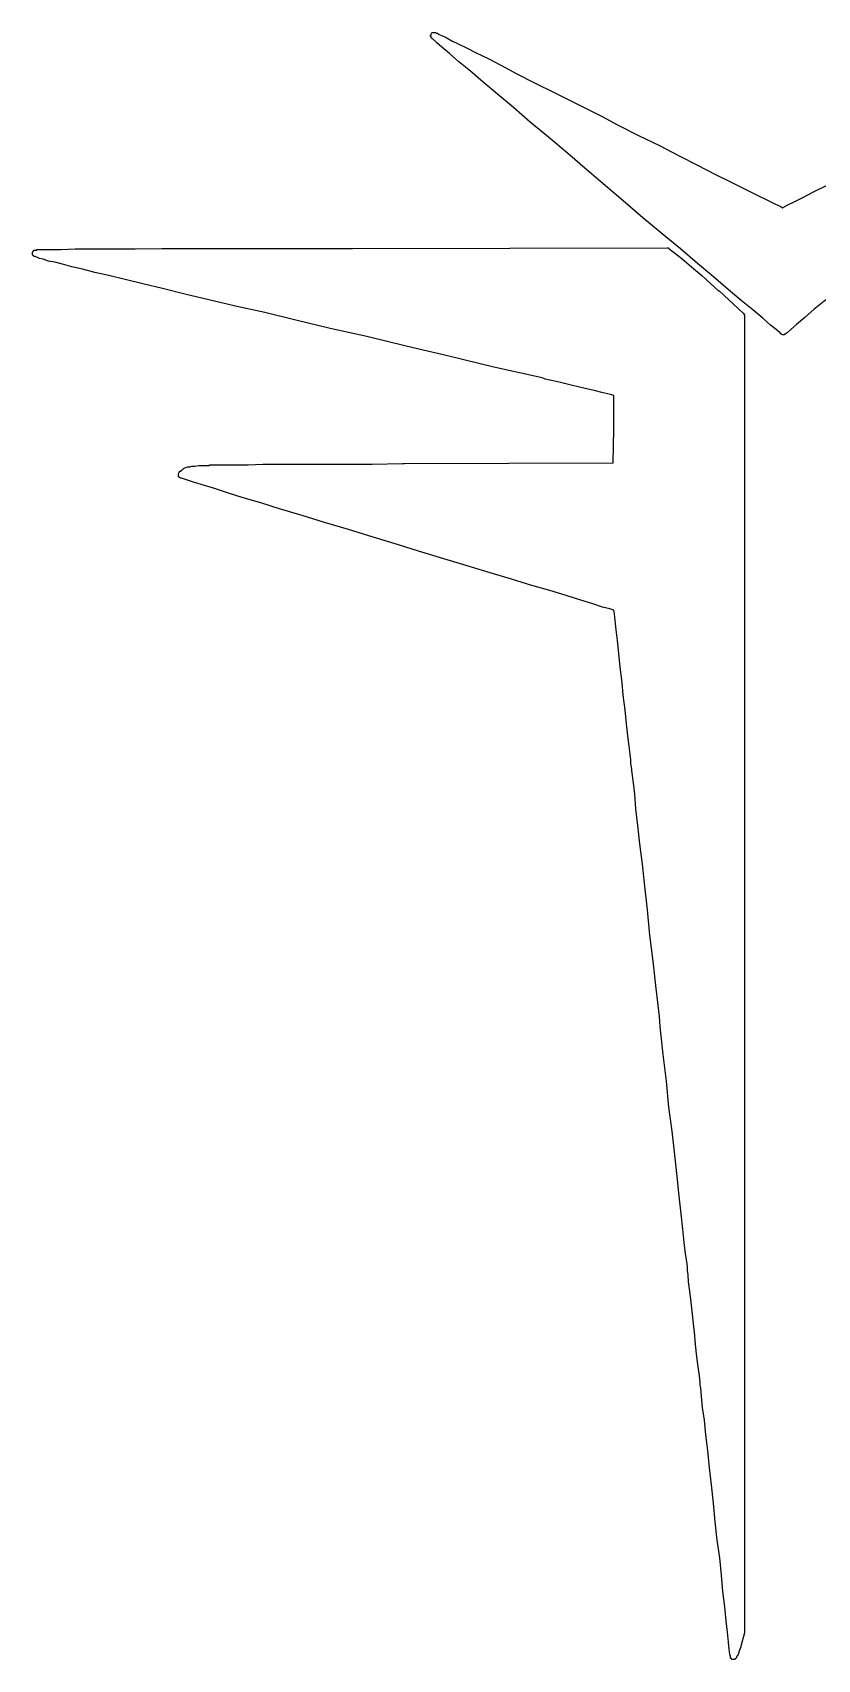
# Model space of a CAD drawing. Extents: x 92.1 to 192.1, y -135.1 to -45.9.
# Drawn here: x 105.088 to 106.325, y -125.216 to -122.653 of the extents above; entities that cross this region are included whole.
import ezdxf

# ---------------------------------------------------------------- set-up
doc = ezdxf.new("R2010")
doc.units = 0
doc.header["$MEASUREMENT"] = 0
doc.layers.add('BLACK', color=7, linetype='CONTINUOUS')

msp = doc.modelspace()

# ---------------------------------------------------------------- linework, layer by layer
at = {"layer": 'BLACK', "linetype": 'CONTINUOUS'}
for p, q in [((105.715, -122.658), (105.715, -122.657)), ((105.715, -122.657), (105.715, -122.657)), ((105.715, -122.657), (105.716, -122.657)), ((105.715, -122.659), (105.715, -122.658)), ((105.715, -122.658), (105.715, -122.658)), ((105.716, -122.659), (105.715, -122.659)), ((105.716, -122.655), (105.717, -122.654)), ((105.716, -122.656), (105.716, -122.655)), ((105.716, -122.655), (105.716, -122.655)), ((105.716, -122.657), (105.716, -122.656)), ((105.716, -122.656), (105.716, -122.656)), ((105.716, -122.656), (105.716, -122.656)), ((105.716, -122.66), (105.716, -122.659)), ((105.716, -122.659), (105.716, -122.659)), ((105.716, -122.661), (105.716, -122.66)), ((105.716, -122.66), (105.716, -122.66)), ((105.717, -122.661), (105.716, -122.661)), ((105.717, -122.654), (105.718, -122.653)), ((105.717, -122.654), (105.717, -122.654)), ((105.717, -122.654), (105.717, -122.654)), ((105.717, -122.662), (105.717, -122.661)), ((105.718, -122.662), (105.717, -122.662)), ((105.718, -122.653), (105.718, -122.653)), ((105.718, -122.653), (105.718, -122.653)), ((105.718, -122.653), (105.719, -122.653)), ((105.718, -122.663), (105.718, -122.662)), ((105.718, -122.662), (105.718, -122.662)), ((105.718, -122.662), (105.718, -122.662)), ((105.72, -122.664), (105.718, -122.663)), ((105.718, -122.663), (105.718, -122.663)), ((105.718, -122.663), (105.718, -122.663)), ((105.719, -122.653), (105.719, -122.653)), ((105.719, -122.653), (105.719, -122.653)), ((105.719, -122.653), (105.719, -122.653)), ((105.719, -122.653), (105.719, -122.653)), ((105.719, -122.653), (105.72, -122.653)), ((105.72, -122.653), (105.72, -122.653)), ((105.72, -122.653), (105.72, -122.653)), ((105.72, -122.653), (105.72, -122.653)), ((105.72, -122.653), (105.721, -122.653)), ((105.725, -122.669), (105.72, -122.664)), ((105.72, -122.664), (105.72, -122.664)), ((105.72, -122.664), (105.72, -122.664)), ((105.721, -122.653), (105.721, -122.653)), ((105.721, -122.653), (105.722, -122.653)), ((105.722, -122.653), (105.722, -122.653)), ((105.722, -122.653), (105.722, -122.653)), ((105.722, -122.653), (105.723, -122.653)), ((105.723, -122.653), (105.723, -122.653)), ((105.723, -122.653), (105.724, -122.654)), ((105.724, -122.654), (105.726, -122.654)), ((105.726, -122.654), (105.726, -122.654)), ((105.726, -122.654), (105.726, -122.654)), ((105.726, -122.654), (105.729, -122.656)), ((105.729, -122.656), (105.729, -122.656)), ((105.729, -122.656), (105.729, -122.656)), ((105.729, -122.656), (105.734, -122.658)), ((105.734, -122.658), (105.734, -122.658)), ((105.734, -122.658), (105.734, -122.658)), ((105.734, -122.658), (105.74, -122.661)), ((105.74, -122.661), (105.74, -122.661)), ((105.74, -122.661), (105.74, -122.661)), ((105.74, -122.661), (105.749, -122.666)), ((105.733, -122.676), (105.725, -122.669)), ((105.725, -122.669), (105.725, -122.669)), ((105.725, -122.669), (105.725, -122.669)), ((105.745, -122.686), (105.733, -122.676)), ((105.733, -122.676), (105.733, -122.676)), ((105.733, -122.676), (105.733, -122.676)), ((105.76, -122.699), (105.745, -122.686)), ((105.745, -122.686), (105.745, -122.686)), ((105.745, -122.686), (105.745, -122.686)), ((105.749, -122.666), (105.749, -122.666)), ((105.749, -122.666), (105.749, -122.666)), ((105.749, -122.666), (105.759, -122.671)), ((105.759, -122.671), (105.759, -122.671)), ((105.759, -122.671), (105.759, -122.671)), ((105.759, -122.671), (105.772, -122.677)), ((105.772, -122.677), (105.772, -122.677)), ((105.772, -122.677), (105.772, -122.677)), ((105.772, -122.677), (105.787, -122.685)), ((105.787, -122.685), (105.787, -122.685)), ((105.787, -122.685), (105.806, -122.694)), ((105.778, -122.714), (105.76, -122.699)), ((105.76, -122.699), (105.76, -122.699)), ((105.798, -122.731), (105.778, -122.714)), ((105.778, -122.714), (105.778, -122.714)), ((105.806, -122.694), (105.806, -122.694)), ((105.806, -122.694), (105.806, -122.694)), ((105.806, -122.694), (105.827, -122.705)), ((105.827, -122.705), (105.827, -122.705)), ((105.827, -122.705), (105.827, -122.705)), ((105.827, -122.705), (105.851, -122.718)), ((105.821, -122.75), (105.798, -122.731)), ((105.798, -122.731), (105.798, -122.731)), ((105.851, -122.718), (105.851, -122.718)), ((105.851, -122.718), (105.879, -122.732)), ((105.879, -122.732), (105.879, -122.732)), ((105.879, -122.732), (105.879, -122.732)), ((105.879, -122.732), (105.911, -122.748)), ((105.846, -122.771), (105.821, -122.75)), ((105.821, -122.75), (105.821, -122.75)), ((105.911, -122.748), (105.947, -122.766)), ((105.947, -122.766), (105.947, -122.766)), ((105.947, -122.766), (105.947, -122.766)), ((105.947, -122.766), (105.987, -122.786)), ((105.872, -122.794), (105.846, -122.771)), ((105.987, -122.786), (105.987, -122.786)), ((105.987, -122.786), (106.009, -122.798)), ((105.901, -122.818), (105.872, -122.794)), ((105.872, -122.794), (105.872, -122.794)), ((105.931, -122.843), (105.901, -122.818)), ((105.901, -122.818), (105.901, -122.818)), ((106.009, -122.798), (106.043, -122.815)), ((106.043, -122.815), (106.043, -122.815)), ((106.043, -122.815), (106.076, -122.831)), ((105.962, -122.87), (105.931, -122.843)), ((105.931, -122.843), (105.931, -122.843)), ((106.076, -122.831), (106.076, -122.831)), ((106.076, -122.831), (106.107, -122.847)), ((105.994, -122.897), (105.962, -122.87)), ((105.962, -122.87), (105.962, -122.87)), ((106.107, -122.847), (106.107, -122.847)), ((106.107, -122.847), (106.136, -122.862)), ((106.136, -122.862), (106.163, -122.876)), ((106.163, -122.876), (106.188, -122.888)), ((106.188, -122.888), (106.188, -122.888)), ((106.188, -122.888), (106.211, -122.9)), ((106.319, -122.904), (106.339, -122.894)), ((106.019, -122.918), (105.994, -122.897)), ((105.994, -122.897), (105.994, -122.897)), ((106.05, -122.945), (106.019, -122.918)), ((106.019, -122.918), (106.019, -122.918)), ((106.211, -122.9), (106.211, -122.9)), ((106.211, -122.9), (106.23, -122.909)), ((106.23, -122.909), (106.246, -122.917)), ((106.246, -122.917), (106.258, -122.923)), ((106.277, -122.925), (106.287, -122.92)), ((106.287, -122.92), (106.302, -122.913)), ((106.287, -122.92), (106.287, -122.92)), ((106.302, -122.913), (106.319, -122.904)), ((106.302, -122.913), (106.302, -122.913)), ((106.319, -122.904), (106.319, -122.904)), ((106.08, -122.97), (106.05, -122.945)), ((106.05, -122.945), (106.05, -122.945)), ((106.258, -122.923), (106.267, -122.927)), ((106.267, -122.927), (106.27, -122.929)), ((106.27, -122.929), (106.277, -122.925)), ((106.27, -122.929), (106.27, -122.929)), ((106.277, -122.925), (106.277, -122.925)), ((106.109, -122.994), (106.08, -122.97)), ((106.08, -122.97), (106.08, -122.97)), ((105.088, -122.999), (105.089, -122.998)), ((105.089, -122.998), (105.089, -122.997)), ((105.089, -122.997), (105.089, -122.997)), ((105.089, -122.997), (105.089, -122.997)), ((105.089, -122.997), (105.09, -122.997)), ((105.09, -122.997), (105.09, -122.996)), ((105.09, -122.996), (105.091, -122.996)), ((105.091, -122.996), (105.091, -122.996)), ((105.091, -122.996), (105.091, -122.996)), ((105.091, -122.996), (105.092, -122.996)), ((105.092, -122.996), (105.095, -122.996)), ((105.095, -122.996), (105.095, -122.995)), ((105.095, -122.995), (105.103, -122.995)), ((105.095, -122.996), (105.095, -122.996)), ((105.103, -122.995), (105.103, -122.995)), ((105.103, -122.995), (105.103, -122.995)), ((105.103, -122.995), (105.115, -122.995)), ((105.115, -122.995), (105.115, -122.995)), ((105.115, -122.995), (105.115, -122.995)), ((105.115, -122.995), (105.133, -122.995)), ((105.133, -122.995), (105.155, -122.994)), ((105.133, -122.995), (105.133, -122.995)), ((105.133, -122.995), (105.133, -122.995)), ((105.155, -122.994), (105.155, -122.994)), ((105.155, -122.994), (105.155, -122.994)), ((105.155, -122.994), (105.182, -122.994)), ((105.182, -122.994), (105.182, -122.994)), ((105.182, -122.994), (105.182, -122.994)), ((105.182, -122.994), (105.213, -122.994)), ((105.213, -122.994), (105.213, -122.994)), ((105.213, -122.994), (105.213, -122.994)), ((105.213, -122.994), (105.25, -122.994)), ((105.25, -122.994), (105.292, -122.993)), ((105.25, -122.994), (105.25, -122.994)), ((105.25, -122.994), (105.25, -122.994)), ((105.292, -122.993), (105.292, -122.993)), ((105.292, -122.993), (105.292, -122.993)), ((105.292, -122.993), (105.339, -122.993)), ((105.339, -122.993), (105.339, -122.993)), ((105.339, -122.993), (105.39, -122.993)), ((105.39, -122.993), (105.39, -122.993)), ((105.39, -122.993), (105.447, -122.993)), ((105.447, -122.993), (105.447, -122.993)), ((105.447, -122.993), (105.509, -122.993)), ((105.509, -122.993), (105.509, -122.993)), ((105.509, -122.993), (105.576, -122.993)), ((105.576, -122.993), (105.576, -122.993)), ((105.576, -122.993), (105.592, -122.993)), ((105.592, -122.993), (106.088, -122.992)), ((106.088, -122.992), (106.089, -122.992)), ((106.089, -122.992), (106.089, -122.992)), ((106.089, -122.992), (106.089, -122.992)), ((106.089, -122.992), (106.09, -122.992)), ((106.09, -122.992), (106.09, -122.993)), ((106.09, -122.993), (106.091, -122.993)), ((106.091, -122.993), (106.111, -123.009)), ((106.136, -123.017), (106.109, -122.994)), ((106.109, -122.994), (106.109, -122.994)), ((105.088, -123), (105.088, -122.999)), ((105.088, -122.999), (105.088, -122.999)), ((105.088, -122.999), (105.088, -122.999)), ((105.088, -123.001), (105.088, -123)), ((105.088, -123), (105.088, -123)), ((105.088, -123), (105.088, -123)), ((105.088, -123.002), (105.088, -123.001)), ((105.088, -123.001), (105.088, -123.001)), ((105.088, -123.001), (105.088, -123.001)), ((105.088, -123.001), (105.088, -123.001)), ((105.088, -123.003), (105.088, -123.002)), ((105.088, -123.002), (105.088, -123.002)), ((105.089, -123.004), (105.088, -123.003)), ((105.088, -123.003), (105.088, -123.003)), ((105.088, -123.003), (105.088, -123.003)), ((105.089, -123.005), (105.089, -123.004)), ((105.089, -123.004), (105.089, -123.004)), ((105.089, -123.004), (105.089, -123.004)), ((105.09, -123.005), (105.089, -123.005)), ((105.09, -123.006), (105.09, -123.005)), ((105.09, -123.005), (105.09, -123.005)), ((105.092, -123.006), (105.09, -123.006)), ((105.095, -123.007), (105.092, -123.006)), ((105.092, -123.006), (105.092, -123.006)), ((105.092, -123.006), (105.092, -123.006)), ((105.099, -123.009), (105.095, -123.007)), ((105.095, -123.007), (105.095, -123.007)), ((105.095, -123.007), (105.095, -123.007)), ((105.105, -123.01), (105.099, -123.009)), ((105.099, -123.009), (105.099, -123.009)), ((105.099, -123.009), (105.099, -123.009)), ((105.113, -123.013), (105.105, -123.01)), ((105.105, -123.01), (105.105, -123.01)), ((105.105, -123.01), (105.105, -123.01)), ((105.123, -123.015), (105.113, -123.013)), ((105.113, -123.013), (105.113, -123.013)), ((105.113, -123.013), (105.113, -123.013)), ((105.135, -123.018), (105.123, -123.015)), ((105.123, -123.015), (105.123, -123.015)), ((105.123, -123.015), (105.123, -123.015)), ((105.15, -123.022), (105.135, -123.018)), ((105.135, -123.018), (105.135, -123.018)), ((105.135, -123.018), (105.135, -123.018)), ((105.167, -123.026), (105.15, -123.022)), ((105.15, -123.022), (105.15, -123.022)), ((105.15, -123.022), (105.15, -123.022)), ((106.111, -123.009), (106.111, -123.009)), ((106.111, -123.009), (106.111, -123.009)), ((106.111, -123.009), (106.119, -123.016)), ((106.119, -123.016), (106.119, -123.016)), ((106.119, -123.016), (106.119, -123.016)), ((106.119, -123.016), (106.13, -123.025)), ((106.161, -123.038), (106.136, -123.017)), ((106.136, -123.017), (106.136, -123.017)), ((105.186, -123.031), (105.167, -123.026)), ((105.167, -123.026), (105.167, -123.026)), ((105.167, -123.026), (105.167, -123.026)), ((105.208, -123.036), (105.186, -123.031)), ((105.186, -123.031), (105.186, -123.031)), ((105.186, -123.031), (105.186, -123.031)), ((105.234, -123.042), (105.208, -123.036)), ((105.208, -123.036), (105.208, -123.036)), ((105.208, -123.036), (105.208, -123.036)), ((105.262, -123.049), (105.234, -123.042)), ((105.234, -123.042), (105.234, -123.042)), ((105.234, -123.042), (105.234, -123.042)), ((105.293, -123.056), (105.262, -123.049)), ((105.262, -123.049), (105.262, -123.049)), ((106.13, -123.025), (106.13, -123.025)), ((106.13, -123.025), (106.13, -123.025)), ((106.13, -123.025), (106.143, -123.036)), ((106.143, -123.036), (106.143, -123.036)), ((106.143, -123.036), (106.143, -123.036)), ((106.143, -123.036), (106.156, -123.048)), ((106.156, -123.048), (106.156, -123.048)), ((106.156, -123.048), (106.156, -123.048)), ((106.156, -123.048), (106.169, -123.06)), ((106.184, -123.058), (106.161, -123.038)), ((106.161, -123.038), (106.161, -123.038)), ((105.328, -123.065), (105.293, -123.056)), ((105.293, -123.056), (105.293, -123.056)), ((105.293, -123.056), (105.293, -123.056)), ((105.366, -123.074), (105.328, -123.065)), ((105.328, -123.065), (105.328, -123.065)), ((105.328, -123.065), (105.328, -123.065)), ((105.408, -123.084), (105.366, -123.074)), ((105.366, -123.074), (105.366, -123.074)), ((106.169, -123.06), (106.17, -123.06)), ((106.17, -123.06), (106.17, -123.06)), ((106.17, -123.06), (106.208, -123.095)), ((106.205, -123.075), (106.184, -123.058)), ((106.184, -123.058), (106.184, -123.058)), ((106.223, -123.09), (106.205, -123.075)), ((106.205, -123.075), (106.205, -123.075)), ((106.205, -123.075), (106.205, -123.075)), ((106.338, -123.074), (106.32, -123.089)), ((105.454, -123.094), (105.408, -123.084)), ((105.408, -123.084), (105.408, -123.084)), ((105.503, -123.106), (105.454, -123.094)), ((105.454, -123.094), (105.454, -123.094)), ((106.208, -123.095), (106.209, -123.095)), ((106.209, -123.095), (106.209, -123.096)), ((106.209, -123.096), (106.209, -123.096)), ((106.209, -123.096), (106.209, -123.097)), ((106.209, -123.097), (106.21, -123.097)), ((106.21, -123.097), (106.21, -123.097)), ((106.21, -123.097), (106.21, -123.098)), ((106.21, -123.098), (106.21, -123.098)), ((106.21, -123.098), (106.21, -123.099)), ((106.21, -123.099), (106.21, -123.099)), ((106.21, -123.099), (106.21, -124.136)), ((106.239, -123.103), (106.223, -123.09)), ((106.223, -123.09), (106.223, -123.09)), ((106.223, -123.09), (106.223, -123.09)), ((106.32, -123.089), (106.305, -123.102)), ((106.32, -123.089), (106.32, -123.089)), ((105.557, -123.119), (105.503, -123.106)), ((105.503, -123.106), (105.503, -123.106)), ((105.615, -123.132), (105.557, -123.119)), ((105.557, -123.119), (105.557, -123.119)), ((106.251, -123.114), (106.239, -123.103)), ((106.239, -123.103), (106.239, -123.103)), ((106.239, -123.103), (106.239, -123.103)), ((106.26, -123.121), (106.251, -123.114)), ((106.251, -123.114), (106.251, -123.114)), ((106.251, -123.114), (106.251, -123.114)), ((106.266, -123.126), (106.26, -123.121)), ((106.26, -123.121), (106.26, -123.121)), ((106.26, -123.121), (106.26, -123.121)), ((106.268, -123.128), (106.266, -123.126)), ((106.266, -123.126), (106.266, -123.126)), ((106.266, -123.126), (106.266, -123.126)), ((106.277, -123.126), (106.274, -123.128)), ((106.283, -123.121), (106.277, -123.126)), ((106.277, -123.126), (106.277, -123.126)), ((106.277, -123.126), (106.277, -123.126)), ((106.292, -123.113), (106.283, -123.121)), ((106.283, -123.121), (106.283, -123.121)), ((106.283, -123.121), (106.283, -123.121)), ((106.305, -123.102), (106.292, -123.113)), ((106.292, -123.113), (106.292, -123.113)), ((106.292, -123.113), (106.292, -123.113)), ((106.305, -123.102), (106.305, -123.102)), ((106.305, -123.102), (106.305, -123.102)), ((105.677, -123.147), (105.615, -123.132)), ((105.615, -123.132), (105.615, -123.132)), ((105.744, -123.163), (105.677, -123.147)), ((105.677, -123.147), (105.677, -123.147)), ((106.269, -123.128), (106.268, -123.128)), ((106.268, -123.128), (106.268, -123.128)), ((106.268, -123.128), (106.268, -123.128)), ((106.27, -123.129), (106.269, -123.128)), ((106.271, -123.129), (106.27, -123.129)), ((106.27, -123.129), (106.27, -123.129)), ((106.27, -123.129), (106.27, -123.129)), ((106.272, -123.129), (106.271, -123.129)), ((106.271, -123.129), (106.271, -123.129)), ((106.271, -123.129), (106.271, -123.129)), ((106.271, -123.129), (106.271, -123.129)), ((106.271, -123.129), (106.271, -123.129)), ((106.273, -123.129), (106.272, -123.129)), ((106.272, -123.129), (106.272, -123.129)), ((106.272, -123.129), (106.272, -123.129)), ((106.274, -123.128), (106.273, -123.128)), ((106.273, -123.128), (106.273, -123.128)), ((106.273, -123.128), (106.273, -123.128)), ((106.273, -123.128), (106.273, -123.128)), ((106.273, -123.128), (106.273, -123.128)), ((106.273, -123.128), (106.273, -123.129)), ((106.274, -123.128), (106.274, -123.128)), ((105.815, -123.18), (105.744, -123.163)), ((105.891, -123.197), (105.815, -123.18)), ((105.896, -123.199), (105.891, -123.197)), ((105.891, -123.197), (105.891, -123.197)), ((105.918, -123.204), (105.896, -123.199)), ((105.896, -123.199), (105.896, -123.199)), ((105.939, -123.209), (105.918, -123.204)), ((105.918, -123.204), (105.918, -123.204)), ((105.957, -123.213), (105.939, -123.209)), ((105.939, -123.209), (105.939, -123.209)), ((105.973, -123.217), (105.957, -123.213)), ((105.985, -123.22), (105.973, -123.217)), ((105.973, -123.217), (105.973, -123.217)), ((105.994, -123.222), (105.985, -123.22)), ((105.985, -123.22), (105.985, -123.22)), ((105.999, -123.223), (105.994, -123.222)), ((105.994, -123.222), (105.994, -123.222)), ((106.004, -123.225), (105.999, -123.223)), ((106.004, -123.278), (106.004, -123.225)), ((106.003, -123.331), (106.004, -123.278)), ((105.674, -123.332), (106.003, -123.331)), ((105.318, -123.348), (105.319, -123.346)), ((105.318, -123.349), (105.318, -123.348)), ((105.318, -123.35), (105.318, -123.349)), ((105.318, -123.349), (105.318, -123.349)), ((105.318, -123.351), (105.318, -123.35)), ((105.318, -123.35), (105.318, -123.35)), ((105.318, -123.352), (105.318, -123.351)), ((105.318, -123.351), (105.318, -123.351)), ((105.318, -123.351), (105.318, -123.351)), ((105.318, -123.353), (105.318, -123.352)), ((105.318, -123.352), (105.318, -123.352)), ((105.319, -123.353), (105.318, -123.353)), ((105.319, -123.346), (105.319, -123.345)), ((105.319, -123.345), (105.32, -123.345)), ((105.319, -123.346), (105.319, -123.346)), ((105.319, -123.354), (105.319, -123.353)), ((105.319, -123.353), (105.319, -123.353)), ((105.32, -123.354), (105.319, -123.354)), ((105.32, -123.345), (105.32, -123.344)), ((105.32, -123.344), (105.321, -123.344)), ((105.32, -123.345), (105.32, -123.345)), ((105.321, -123.355), (105.32, -123.354)), ((105.32, -123.354), (105.32, -123.354)), ((105.32, -123.354), (105.32, -123.354)), ((105.321, -123.344), (105.325, -123.341)), ((105.323, -123.355), (105.321, -123.355)), ((105.321, -123.355), (105.321, -123.355)), ((105.329, -123.357), (105.323, -123.355)), ((105.323, -123.355), (105.323, -123.355)), ((105.323, -123.355), (105.323, -123.355)), ((105.325, -123.341), (105.326, -123.34)), ((105.325, -123.341), (105.325, -123.341)), ((105.326, -123.34), (105.328, -123.339)), ((105.328, -123.339), (105.33, -123.338)), ((105.328, -123.339), (105.328, -123.339)), ((105.328, -123.339), (105.328, -123.339)), ((105.34, -123.361), (105.329, -123.357)), ((105.329, -123.357), (105.329, -123.357)), ((105.329, -123.357), (105.329, -123.357)), ((105.33, -123.338), (105.332, -123.337)), ((105.33, -123.338), (105.33, -123.338)), ((105.33, -123.338), (105.33, -123.338)), ((105.332, -123.337), (105.333, -123.337)), ((105.333, -123.337), (105.333, -123.337)), ((105.333, -123.337), (105.335, -123.337)), ((105.335, -123.337), (105.335, -123.337)), ((105.335, -123.337), (105.336, -123.337)), ((105.336, -123.337), (105.339, -123.336)), ((105.339, -123.336), (105.339, -123.336)), ((105.339, -123.336), (105.339, -123.336)), ((105.339, -123.336), (105.344, -123.336)), ((105.344, -123.336), (105.35, -123.335)), ((105.344, -123.336), (105.344, -123.336)), ((105.344, -123.336), (105.344, -123.336)), ((105.35, -123.335), (105.35, -123.335)), ((105.35, -123.335), (105.35, -123.335)), ((105.35, -123.335), (105.357, -123.335)), ((105.357, -123.335), (105.357, -123.335)), ((105.357, -123.335), (105.357, -123.335)), ((105.357, -123.335), (105.367, -123.335)), ((105.367, -123.335), (105.367, -123.334)), ((105.367, -123.334), (105.378, -123.334)), ((105.367, -123.335), (105.367, -123.335)), ((105.378, -123.334), (105.378, -123.334)), ((105.378, -123.334), (105.378, -123.334)), ((105.378, -123.334), (105.392, -123.334)), ((105.392, -123.334), (105.392, -123.334)), ((105.392, -123.334), (105.392, -123.334)), ((105.392, -123.334), (105.409, -123.334)), ((105.409, -123.334), (105.409, -123.334)), ((105.409, -123.334), (105.409, -123.334)), ((105.409, -123.334), (105.428, -123.334)), ((105.428, -123.334), (105.451, -123.333)), ((105.428, -123.334), (105.428, -123.334)), ((105.428, -123.334), (105.428, -123.334)), ((105.451, -123.333), (105.451, -123.333)), ((105.451, -123.333), (105.451, -123.333)), ((105.451, -123.333), (105.478, -123.333)), ((105.478, -123.333), (105.478, -123.333)), ((105.478, -123.333), (105.508, -123.333)), ((105.508, -123.333), (105.508, -123.333)), ((105.508, -123.333), (105.542, -123.333)), ((105.542, -123.333), (105.542, -123.333)), ((105.542, -123.333), (105.58, -123.333)), ((105.58, -123.333), (105.58, -123.333)), ((105.58, -123.333), (105.623, -123.333)), ((105.623, -123.333), (105.671, -123.332)), ((105.623, -123.333), (105.623, -123.333)), ((105.671, -123.332), (105.671, -123.332)), ((105.671, -123.332), (105.674, -123.332)), ((105.354, -123.365), (105.34, -123.361)), ((105.34, -123.361), (105.34, -123.361)), ((105.34, -123.361), (105.34, -123.361)), ((105.373, -123.371), (105.354, -123.365)), ((105.354, -123.365), (105.354, -123.365)), ((105.354, -123.365), (105.354, -123.365)), ((105.395, -123.378), (105.373, -123.371)), ((105.373, -123.371), (105.373, -123.371)), ((105.373, -123.371), (105.373, -123.371)), ((105.42, -123.386), (105.395, -123.378)), ((105.395, -123.378), (105.395, -123.378)), ((105.395, -123.378), (105.395, -123.378)), ((105.448, -123.394), (105.42, -123.386)), ((105.42, -123.386), (105.42, -123.386)), ((105.42, -123.386), (105.42, -123.386)), ((105.479, -123.404), (105.448, -123.394)), ((105.448, -123.394), (105.448, -123.394)), ((105.448, -123.394), (105.448, -123.394)), ((105.513, -123.414), (105.479, -123.404)), ((105.479, -123.404), (105.479, -123.404)), ((105.479, -123.404), (105.479, -123.404)), ((105.548, -123.425), (105.513, -123.414)), ((105.513, -123.414), (105.513, -123.414)), ((105.586, -123.436), (105.548, -123.425)), ((105.548, -123.425), (105.548, -123.425)), ((105.625, -123.448), (105.586, -123.436)), ((105.586, -123.436), (105.586, -123.436)), ((105.665, -123.46), (105.625, -123.448)), ((105.625, -123.448), (105.625, -123.448)), ((105.696, -123.47), (105.665, -123.46)), ((105.665, -123.46), (105.665, -123.46)), ((105.736, -123.482), (105.696, -123.47)), ((105.696, -123.47), (105.696, -123.47)), ((105.773, -123.493), (105.736, -123.482)), ((105.736, -123.482), (105.736, -123.482)), ((105.809, -123.504), (105.773, -123.493)), ((105.843, -123.514), (105.809, -123.504)), ((105.809, -123.504), (105.809, -123.504)), ((105.875, -123.524), (105.843, -123.514)), ((105.903, -123.532), (105.875, -123.524)), ((105.929, -123.54), (105.903, -123.532)), ((105.903, -123.532), (105.903, -123.532)), ((105.952, -123.547), (105.929, -123.54)), ((105.929, -123.54), (105.929, -123.54)), ((105.971, -123.553), (105.952, -123.547)), ((105.952, -123.547), (105.952, -123.547)), ((105.986, -123.558), (105.971, -123.553)), ((105.971, -123.553), (105.971, -123.553)), ((105.998, -123.561), (105.986, -123.558)), ((106.004, -123.563), (105.998, -123.561)), ((105.998, -123.561), (105.998, -123.561)), ((106.005, -123.569), (106.004, -123.563)), ((106.006, -123.579), (106.005, -123.569)), ((106.008, -123.594), (106.006, -123.579)), ((106.01, -123.611), (106.008, -123.594)), ((106.008, -123.594), (106.008, -123.594)), ((106.012, -123.631), (106.01, -123.611)), ((106.01, -123.611), (106.01, -123.611)), ((106.014, -123.653), (106.012, -123.631)), ((106.017, -123.677), (106.014, -123.653)), ((106.019, -123.697), (106.017, -123.677)), ((106.017, -123.677), (106.017, -123.677)), ((106.022, -123.72), (106.019, -123.697)), ((106.019, -123.697), (106.019, -123.697)), ((106.024, -123.742), (106.022, -123.72)), ((106.022, -123.72), (106.022, -123.72)), ((106.026, -123.761), (106.024, -123.742)), ((106.024, -123.742), (106.024, -123.742)), ((106.028, -123.777), (106.026, -123.761)), ((106.026, -123.761), (106.026, -123.761)), ((106.03, -123.79), (106.028, -123.777)), ((106.028, -123.777), (106.028, -123.777)), ((106.031, -123.799), (106.03, -123.79)), ((106.03, -123.79), (106.03, -123.79)), ((106.03, -123.79), (106.03, -123.79)), ((106.031, -123.804), (106.031, -123.799)), ((106.031, -123.799), (106.031, -123.799)), ((106.031, -123.799), (106.031, -123.799)), ((106.031, -123.805), (106.031, -123.804)), ((106.031, -123.804), (106.031, -123.804)), ((106.032, -123.81), (106.031, -123.805)), ((106.033, -123.82), (106.032, -123.81)), ((106.032, -123.81), (106.032, -123.81)), ((106.035, -123.835), (106.033, -123.82)), ((106.037, -123.853), (106.035, -123.835)), ((106.039, -123.876), (106.037, -123.853)), ((106.042, -123.902), (106.039, -123.876)), ((106.045, -123.931), (106.042, -123.902)), ((106.049, -123.963), (106.045, -123.931)), ((106.053, -123.998), (106.049, -123.963)), ((106.049, -123.963), (106.049, -123.963)), ((106.057, -124.035), (106.053, -123.998)), ((106.053, -123.998), (106.053, -123.998)), ((106.061, -124.075), (106.057, -124.035)), ((106.066, -124.116), (106.061, -124.075)), ((106.071, -124.159), (106.066, -124.116)), ((106.21, -124.136), (106.21, -125.172)), ((106.076, -124.203), (106.071, -124.159)), ((106.077, -124.219), (106.076, -124.203)), ((106.082, -124.263), (106.077, -124.219)), ((106.087, -124.305), (106.082, -124.263)), ((106.091, -124.346), (106.087, -124.305)), ((106.096, -124.384), (106.091, -124.346)), ((106.1, -124.421), (106.096, -124.384)), ((106.104, -124.455), (106.1, -124.421)), ((106.107, -124.486), (106.104, -124.455)), ((106.11, -124.514), (106.107, -124.486)), ((106.107, -124.486), (106.107, -124.486)), ((106.113, -124.538), (106.11, -124.514)), ((106.11, -124.514), (106.11, -124.514)), ((106.115, -124.559), (106.113, -124.538)), ((106.113, -124.538), (106.113, -124.538)), ((106.117, -124.577), (106.115, -124.559)), ((106.115, -124.559), (106.115, -124.559)), ((106.119, -124.589), (106.117, -124.577)), ((106.117, -124.577), (106.117, -124.577)), ((106.12, -124.598), (106.119, -124.589)), ((106.119, -124.589), (106.119, -124.589)), ((106.119, -124.589), (106.119, -124.589)), ((106.12, -124.602), (106.12, -124.598)), ((106.12, -124.598), (106.12, -124.598)), ((106.12, -124.598), (106.12, -124.598)), ((106.12, -124.603), (106.12, -124.602)), ((106.12, -124.602), (106.12, -124.602)), ((106.12, -124.602), (106.12, -124.602)), ((106.121, -124.61), (106.12, -124.603)), ((106.12, -124.603), (106.12, -124.603)), ((106.122, -124.621), (106.121, -124.61)), ((106.124, -124.636), (106.122, -124.621)), ((106.122, -124.621), (106.122, -124.621)), ((106.126, -124.653), (106.124, -124.636)), ((106.128, -124.672), (106.126, -124.653)), ((106.13, -124.692), (106.128, -124.672)), ((106.128, -124.672), (106.128, -124.672)), ((106.131, -124.7), (106.13, -124.692)), ((106.133, -124.72), (106.131, -124.7)), ((106.135, -124.739), (106.133, -124.72)), ((106.137, -124.755), (106.135, -124.739)), ((106.135, -124.739), (106.135, -124.739)), ((106.139, -124.769), (106.137, -124.755)), ((106.137, -124.755), (106.137, -124.755)), ((106.14, -124.779), (106.139, -124.769)), ((106.139, -124.769), (106.139, -124.769)), ((106.14, -124.784), (106.14, -124.779)), ((106.14, -124.779), (106.14, -124.779)), ((106.14, -124.779), (106.14, -124.779)), ((106.141, -124.788), (106.14, -124.784)), ((106.14, -124.784), (106.14, -124.784)), ((106.142, -124.802), (106.141, -124.788)), ((106.144, -124.819), (106.142, -124.802)), ((106.142, -124.802), (106.142, -124.802)), ((106.147, -124.839), (106.144, -124.819)), ((106.149, -124.862), (106.147, -124.839)), ((106.152, -124.887), (106.149, -124.862)), ((106.155, -124.914), (106.152, -124.887)), ((106.158, -124.941), (106.155, -124.914)), ((106.155, -124.914), (106.155, -124.914)), ((106.161, -124.97), (106.158, -124.941)), ((106.164, -124.999), (106.161, -124.97)), ((106.167, -125.028), (106.164, -124.999)), ((106.171, -125.056), (106.167, -125.028)), ((106.174, -125.083), (106.171, -125.056)), ((106.176, -125.109), (106.174, -125.083)), ((106.179, -125.133), (106.176, -125.109)), ((106.181, -125.155), (106.179, -125.133)), ((106.183, -125.173), (106.181, -125.155)), ((106.185, -125.189), (106.183, -125.173)), ((106.183, -125.173), (106.183, -125.173)), ((106.21, -125.174), (106.204, -125.195)), ((106.21, -125.172), (106.21, -125.173)), ((106.21, -125.173), (106.21, -125.174)), ((106.186, -125.2), (106.185, -125.189)), ((106.187, -125.208), (106.186, -125.2)), ((106.204, -125.196), (106.201, -125.204)), ((106.204, -125.195), (106.204, -125.195)), ((106.204, -125.195), (106.204, -125.196)), ((106.188, -125.211), (106.187, -125.208)), ((106.187, -125.208), (106.187, -125.208)), ((106.188, -125.212), (106.188, -125.211)), ((106.188, -125.213), (106.188, -125.212)), ((106.188, -125.212), (106.188, -125.212)), ((106.188, -125.214), (106.188, -125.213)), ((106.188, -125.213), (106.188, -125.213)), ((106.189, -125.214), (106.188, -125.214)), ((106.189, -125.215), (106.189, -125.214)), ((106.189, -125.214), (106.189, -125.214)), ((106.19, -125.215), (106.189, -125.215)), ((106.19, -125.216), (106.19, -125.215)), ((106.19, -125.215), (106.19, -125.215)), ((106.191, -125.216), (106.19, -125.216)), ((106.192, -125.216), (106.191, -125.216)), ((106.191, -125.216), (106.191, -125.216)), ((106.193, -125.216), (106.192, -125.216)), ((106.192, -125.216), (106.192, -125.216)), ((106.192, -125.216), (106.192, -125.216)), ((106.194, -125.216), (106.193, -125.216)), ((106.193, -125.216), (106.193, -125.216)), ((106.195, -125.216), (106.194, -125.216)), ((106.194, -125.216), (106.194, -125.216)), ((106.194, -125.216), (106.194, -125.216)), ((106.196, -125.215), (106.195, -125.215)), ((106.195, -125.215), (106.195, -125.216)), ((106.197, -125.214), (106.196, -125.215)), ((106.196, -125.215), (106.196, -125.215)), ((106.196, -125.215), (106.196, -125.215)), ((106.198, -125.211), (106.197, -125.214)), ((106.197, -125.214), (106.197, -125.214)), ((106.197, -125.214), (106.197, -125.214)), ((106.199, -125.211), (106.198, -125.211)), ((106.198, -125.211), (106.198, -125.211)), ((106.201, -125.205), (106.199, -125.211)), ((106.201, -125.204), (106.201, -125.204)), ((106.201, -125.204), (106.201, -125.205))]:
    msp.add_line(p, q, dxfattribs=at)

doc.saveas('drawing.dxf')
